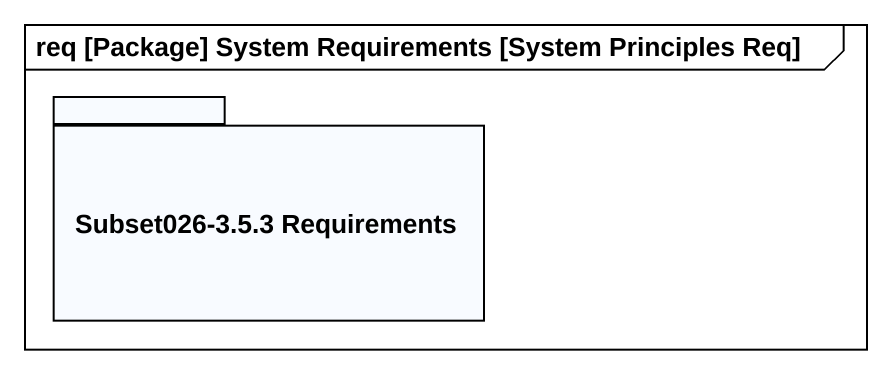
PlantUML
@startuml
mainframe req [Package] System Requirements [System Principles Req]
package "Subset026-3.5.3 Requirements" as Subset026_3_5_3_Requirements {
}
@enduml
